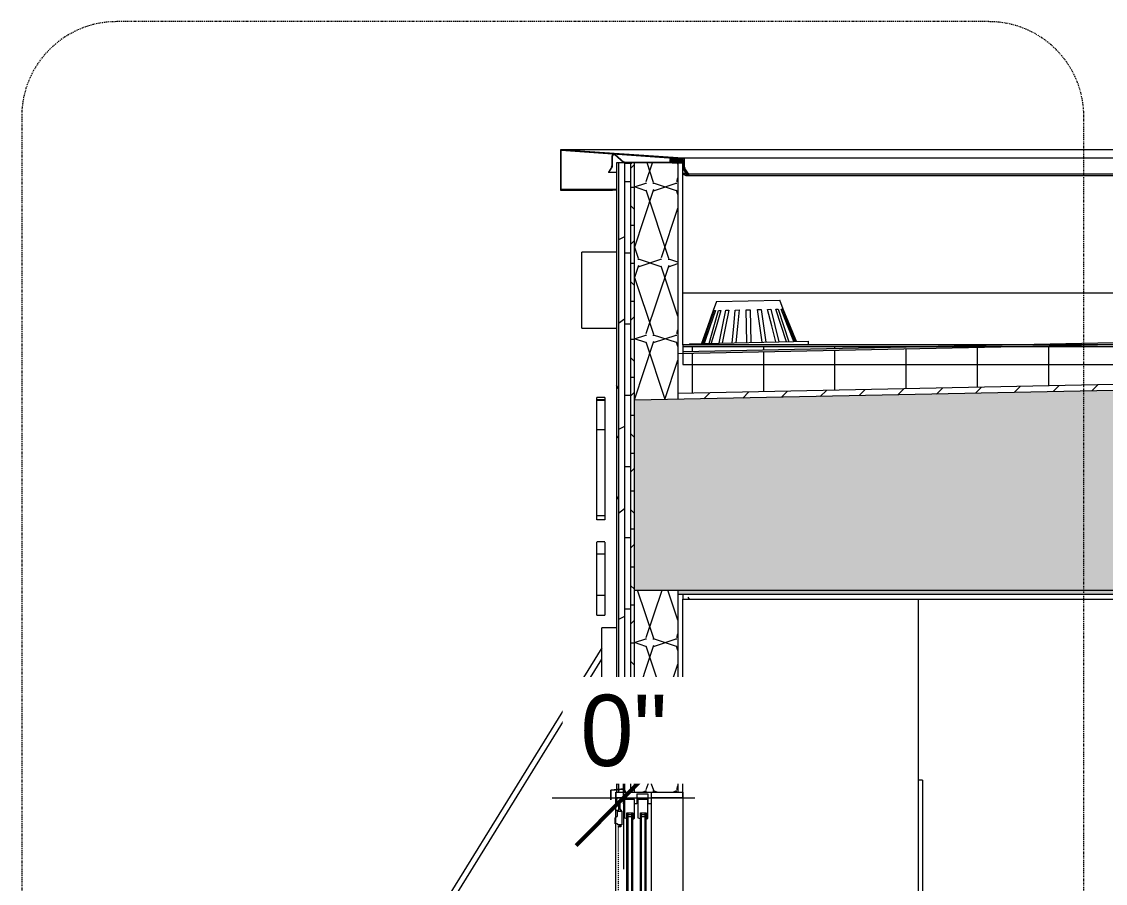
# Model space of a CAD drawing. Header units: inches. Extents: x -4168 to 1483, y -300 to 637.
# Drawn here: x -3935.4 to -3798.5, y 337 to 445.8 of the extents above; entities that cross this region are included whole.
import ezdxf

# ---------------------------------------------------------------- set-up
doc = ezdxf.new("R2010")
doc.units = ezdxf.units.IN
doc.header["$MEASUREMENT"] = 0
doc.linetypes.add('Dash', pattern=[0.25, 0.125, -0.125])
doc.linetypes.add('Dash Dot 3_16_', pattern=[0.3125, 0.1875, -0.0625, 0, -0.0625])
for name, color, linetype, lineweight in [('0-1', 7, 'Continuous', 5), ('0-2', 9, 'Continuous', 9), ('A-ANNO-DIMS', 211, 'Continuous', 9), ('A-ANNO-DIMS-96', 211, 'Continuous', 9), ('A-ANNO-SYMB-1', 150, 'Dash Dot 3_16_', 9), ('A-DETL-GENF-2', 55, 'Continuous', 9), ('A-DETL-GENF-HDLN-1', 55, 'Dash', 9), ('A-DOOR-6', 55, 'Continuous', 9), ('A-DOOR-7', 31, 'Continuous', 9), ('A-DOOR-FRAM-2', 253, 'Continuous', 9), ('A-DOOR-FRAM-4', 55, 'Continuous', 9), ('A-DOOR-FRAM-5', 31, 'Continuous', 9), ('A-GENM-1', 55, 'Continuous', 9), ('A-ROOF-1', 252, 'Continuous', 13), ('A-ROOF-2', 251, 'Continuous', 5), ('A-ROOF-3', 132, 'Continuous', 9), ('A-ROOF-4', 55, 'Continuous', 9), ('A-ROOF-PATT-1', 45, 'Continuous', 9), ('A-WALL-10', 113, 'Continuous', 9), ('A-WALL-6', 55, 'Continuous', 9), ('A-WALL-7', 251, 'Continuous', 5), ('A-WALL-9', 50, 'Continuous', 9), ('A-WALL-PATT-2', 45, 'Continuous', 9), ('I-WALL-1', 9, 'Continuous', 9), ('M-EQPM-1', 55, 'Continuous', 9), ('S-BEAM-4', 55, 'Continuous', 9)]:
    doc.layers.add(name, color=color, linetype=linetype, lineweight=lineweight)
doc.styles.add('Century Gothic', font='ufonts.com_century-gothic.ttf', dxfattribs={"height": 9})
doc.dimstyles.new('OD__1_8__Tol__', dxfattribs={"dimscale": 12, "dimtxt": 9.397514, "dimasz": 1, "dimexe": 0.75, "dimexo": 0.5, "dimgap": 0.125, "dimtad": 1, "dimdec": 3, "dimrnd": 0.125, "dimzin": 3, "dimdsep": 46, "dimlunit": 4, "dimtxsty": 'Century Gothic', "dimblk1": 'OBLIQUE', "dimblk2": 'OBLIQUE', "dimsah": 1, "dimcen": 0.09, "dimdle": 0.75, "dimazin": 0, "dimtfac": 1, "dimtdec": 4, "dimtix": 1, "dimtmove": 0, "dimatfit": 3, "dimfxl": 1, "dimtvp": 1, "dimtfill": 1, "dimfrac": 2, "dimtolj": 1, "dimtzin": 0, "dimarcsym": 2})
pattern_1 = [(216.87, (-3760.054, 170.633), (71.999914, 48.00013), [12, -108]), (206.565, (-3745.654, 163.433), (-23.99974, -23.9997), [26.833, -26.833]), (198.435, (-3745.654, 151.433), (-47.99987, -23.99952), [15.179, -60.716])]
pattern_2 = [(0, (-3769.654, 146.633), (0, 9), []), (90, (-3769.654, 146.633), (-9, 6e-16), [])]
pattern_3 = [(0, (-3769.654, 146.633), (0, 4.798), []), (315, (-3769.654, 146.633), (4.798427, 0), [6.786, -6.786]), (45, (-3769.654, 146.633), (4.798427, 0), [6.786, -6.786])]
pattern_4 = [(161.57, (-3769.174, 147.113), (-3.8399538, -1.54e-05), [0, -27.322, 3.034, 0]), (18.43, (-3770.134, 147.113), (-3.8399538, 1.54e-05), [0, -27.322, 3.034, 0]), (108.43, (-3769.174, 147.113), (1.919622, -9.6005246), [9.106, -21.25]), (71.57, (-3770.134, 147.113), (1.919622, 9.6005246), [9.106, -21.25])]

# ---------------------------------------------------------------- blocks, each defined once
blk = doc.blocks.new('SWING - SINGLE - FLUSH - SWING - 34_ x 80_ - WITH ACOUSTICAL SEAL-3983856-BUILDING SECTION - NORTH_SOUTH THRU PARKING RAMP - LOOKING WEST')
at = {"layer": 'A-DOOR-FRAM-2'}
for q in [(-3822.1, 218), (-3821.6, 136)]:
    blk.add_line((-3821.6, 218), q, dxfattribs=at)
blk = doc.blocks.new('CTR - 1st Phase - Unit Layouts_rvt-1-BUILDING SECTION - NORTH_SOUTH THRU PARKING RAMP - LOOKING WEST')
at = {"layer": 'I-WALL-1'}
blk.add_line((-3822.1, 268), (-3822.1, 372.87), dxfattribs=at)
at = {"layer": '0-2'}
blk.add_blockref('SWING - SINGLE - FLUSH - SWING - 34_ x 80_ - WITH ACOUSTICAL SEAL-3983856-BUILDING SECTION - NORTH_SOUTH THRU PARKING RAMP - LOOKING WEST', (0, 132), dxfattribs=at)
blk = doc.blocks.new('Basic Wall _ EXT - FIBER CEMENT - SMALL - ___-2145929-BUILDING SECTION - NORTH_SOUTH THRU PARKING RAMP - LOOKING WEST')
at = {"layer": 'A-WALL-6'}
for p, q in [((-2061.36, 429.66), (-3867.29, 429.66)), ((-3860.41, 429.11), (-3860.56, 429.11)), ((-3851.97, 428.37), (-3853.4, 428.37)), ((-3851.75, 428.47), (-3851.92, 428.47)), ((-2076.8, 428.6), (-3851.85, 428.6)), ((-3859.34, 428.04), (-3859.28, 428)), ((-3853.2, 428.04), (-3858.3, 428.04)), ((-3852.33, 428.23), (-3851.71, 428.23)), ((-3851.71, 428.16), (-3852.33, 428.16)), ((-3851.71, 428.08), (-3852.02, 428.08)), ((-3851.71, 428.24), (-3851.93, 428.24)), ((-3851.7, 428.27), (-3851.85, 428.27)), ((-3860.22, 426.79), (-3861.19, 426.79)), ((-3851.44, 426.64), (-3851.78, 426.64)), ((-3851.44, 426.42), (-2077.21, 426.42)), ((-3851.23, 426.59), (-3851.42, 426.59)), ((-3851.24, 426.63), (-3851.35, 426.63)), ((-2077.53, 426.57), (-3851.11, 426.57)), ((-3860.22, 424.62), (-3860.73, 424.62)), ((-3860.22, 424.54), (-3860.73, 424.54))]:
    blk.add_line(p, q, dxfattribs=at)
at = {"layer": 'A-WALL-6', "flags": 128}
for points in [[(-3860.39, 429.05), (-3860.45, 429.09), (-3860.51, 429.11), (-3860.57, 429.11), (-3860.63, 429.1), (-3860.69, 429.07), (-3860.74, 429.03), (-3860.77, 428.98), (-3860.8, 428.92), (-3860.81, 428.86)], [(-3851.63, 428.35), (-3851.63, 428.41), (-3851.66, 428.47), (-3851.69, 428.52), (-3851.73, 428.56), (-3851.79, 428.59), (-3851.85, 428.6)], [(-3860.81, 427.63), (-3860.81, 427.58), (-3860.82, 427.54), (-3860.84, 427.5)], [(-3860.78, 427.45), (-3860.75, 427.51), (-3860.73, 427.57), (-3860.73, 427.63)], [(-3859.13, 428.04), (-3859.18, 428.05), (-3859.24, 428.07), (-3859.29, 428.1)], [(-3851.77, 427.83), (-3851.78, 427.89), (-3851.81, 427.95), (-3851.85, 428.01), (-3851.9, 428.05), (-3851.96, 428.07), (-3852.02, 428.08)], [(-3851.85, 427.33), (-3851.83, 427.28), (-3851.8, 427.22)], [(-3851.74, 427.26), (-3851.76, 427.3), (-3851.77, 427.35), (-3851.77, 427.39)], [(-3851.71, 427.44), (-3851.7, 427.38), (-3851.68, 427.32), (-3851.65, 427.26)], [(-3851.59, 427.3), (-3851.61, 427.35), (-3851.62, 427.39), (-3851.63, 427.44)], [(-3851.55, 426.44), (-3851.49, 426.42), (-3851.44, 426.42)], [(-3851.39, 426.5), (-3851.43, 426.49), (-3851.44, 426.49)], [(-3851.42, 426.42), (-3851.36, 426.43), (-3851.3, 426.45)]]:
    blk.add_lwpolyline(points, dxfattribs=at)
blk = doc.blocks.new('Basic Wall _ EXT - FIBER CEMENT - LARGE - ___-2162461-BUILDING SECTION - NORTH_SOUTH THRU PARKING RAMP - LOOKING WEST')
at = {"layer": 'A-WALL-9'}
blk.add_hatch(color=256, dxfattribs=at).paths.add_polyline_path([(-3860.94, 347.5), (-3860.94, 348.72), (-3860.97, 348.72), (-3860.97, 347.5)], flags=0)
at = {"layer": 'A-WALL-10'}
for p, q in [((-3859.22, 351.44), (-3859.25, 351.44)), ((-3859.25, 351.44), (-3859.25, 348.9)), ((-3859.22, 349.5), (-3859.22, 351.44)), ((-3859.25, 348.9), (-3860.97, 348.75)), ((-3860.97, 348.75), (-3860.97, 347.5)), ((-3860.94, 348.72), (-3859.22, 348.87)), ((-3860.94, 347.5), (-3860.94, 348.72)), ((-3860.97, 347.5), (-3860.94, 347.5))]:
    blk.add_line(p, q, dxfattribs=at)
at = {"layer": 'A-WALL-6'}
blk.add_line((-3859.22, 348.87), (-3859.22, 349.5), dxfattribs=at)
blk = doc.blocks.new('Basic Wall _ EXT - FIBER CEMENT - SMALL - ___-2145935-BUILDING SECTION - NORTH_SOUTH THRU PARKING RAMP - LOOKING WEST')
at = {"layer": 'A-WALL-9'}
h = blk.add_hatch(color=256, dxfattribs=at)
h.paths.add_polyline_path([(-3860.73, 424.54), (-3860.73, 424.62), (-3867.21, 424.62), (-3867.21, 429.58), (-3851.79, 428.49), (-3851.75, 428.47), (-3851.71, 428.23), (-3851.71, 427.44), (-3851.63, 427.44), (-3851.67, 428.47), (-3851.75, 428.55), (-3851.85, 428.6), (-3867.29, 429.66), (-3867.29, 424.54), (-3862.56, 424.54)], flags=0)
h.paths.add_polyline_path([(-3851.42, 426.42), (-3851.19, 426.53), (-3851.13, 426.59), (-3851.62, 427.28), (-3851.65, 427.26), (-3851.23, 426.59), (-3851.42, 426.43)], flags=0)
h.paths.add_polyline_path([(-3851.42, 426.42), (-3851.59, 426.55), (-3851.78, 426.64), (-3851.78, 426.56), (-3851.43, 426.42)], flags=0)
h.paths.add_polyline_path([(-3851.42, 426.59), (-3851.36, 426.64), (-3851.77, 427.24), (-3851.78, 427.19), (-3851.42, 426.6)], flags=0)
h.paths.add_polyline_path([(-3861.19, 426.79), (-3860.78, 427.45), (-3860.84, 427.5), (-3861.25, 426.84)], flags=0)
h.paths.add_polyline_path([(-3851.85, 427.39), (-3851.77, 427.39), (-3851.81, 427.91), (-3851.9, 428.03), (-3852.02, 428.08), (-3853.2, 428.04), (-3853.2, 428), (-3851.85, 427.96), (-3851.85, 427.39)], flags=0)
h.paths.add_polyline_path([(-3860.73, 427.63), (-3860.7, 428.9), (-3860.61, 429.01), (-3860.39, 428.95), (-3859.32, 428.07), (-3859.29, 428.1), (-3860.45, 429.06), (-3860.68, 429.06), (-3860.81, 428.86), (-3860.78, 427.63), (-3860.73, 427.63)], flags=0)
h.paths.add_polyline_path([(-3859.23, 428), (-3859.24, 428.05), (-3859.28, 428.01), (-3859.24, 428)], flags=0)
h.paths.add_polyline_path([(-3853.4, 428.16), (-3852.33, 428.16), (-3852.33, 428.23), (-3853.4, 428.23), (-3853.4, 428.37), (-3851.97, 428.37), (-3851.92, 428.25), (-3851.85, 428.27), (-3851.92, 428.47), (-3853.48, 428.44), (-3853.48, 428.16)], flags=0)
at = {"layer": 'A-WALL-10'}
for p, q in [((-3851.85, 428.6), (-3867.29, 429.66)), ((-3867.29, 429.66), (-3867.29, 424.54)), ((-3867.21, 424.62), (-3867.21, 429.58)), ((-3867.21, 429.58), (-3851.85, 428.52)), ((-3860.81, 428.86), (-3860.81, 427.63)), ((-3860.73, 427.63), (-3860.73, 428.86)), ((-3860.44, 428.99), (-3859.34, 428.04)), ((-3859.29, 428.1), (-3860.39, 429.05)), ((-3851.92, 428.47), (-3853.48, 428.44)), ((-3853.48, 428.44), (-3853.48, 428.16)), ((-3853.4, 428.37), (-3851.97, 428.39)), ((-3853.4, 428.23), (-3853.4, 428.37)), ((-3851.97, 428.39), (-3851.93, 428.24)), ((-3851.85, 428.27), (-3851.92, 428.47)), ((-3851.71, 428.35), (-3851.71, 427.44)), ((-3851.63, 427.44), (-3851.63, 428.35)), ((-3860.84, 427.5), (-3861.25, 426.84)), ((-3861.19, 426.79), (-3860.78, 427.45)), ((-3858.3, 428.04), (-3859.13, 428.04)), ((-3859.13, 427.96), (-3858.3, 427.96)), ((-3858.3, 427.96), (-3858.3, 428.04)), ((-3853.48, 428.16), (-3852.33, 428.16)), ((-3852.33, 428.23), (-3853.4, 428.23)), ((-3852.02, 428.08), (-3853.2, 428.08)), ((-3853.2, 428.08), (-3853.2, 428)), ((-3852.33, 428.16), (-3852.33, 428.23)), ((-3851.93, 428.24), (-3851.85, 428.27)), ((-3851.8, 427.22), (-3851.42, 426.59)), ((-3851.77, 427.39), (-3851.77, 427.83)), ((-3851.35, 426.63), (-3851.74, 427.26)), ((-3851.65, 427.26), (-3851.22, 426.6)), ((-3851.11, 426.57), (-3851.59, 427.3)), ((-3861.25, 426.84), (-3861.19, 426.79)), ((-3851.78, 426.64), (-3851.82, 426.57)), ((-3851.82, 426.57), (-3851.55, 426.44)), ((-3851.51, 426.51), (-3851.78, 426.64)), ((-3851.42, 426.59), (-3851.35, 426.63)), ((-3851.22, 426.6), (-3851.35, 426.52)), ((-3851.3, 426.45), (-3851.11, 426.57)), ((-3867.29, 424.54), (-3860.73, 424.54)), ((-3860.73, 424.62), (-3867.21, 424.62)), ((-3860.73, 424.54), (-3860.73, 424.62))]:
    blk.add_line(p, q, dxfattribs=at)
for centre, radius, start, end in [((-3860.56, 428.86), 0.25, 49.2771, 180), ((-3860.56, 428.86), 0.171, 49.2771, 180), ((-3851.88, 428.35), 0.25, 0, 83.0705), ((-3851.88, 428.35), 0.171, 0, 82.4457), ((-3861.06, 427.63), 0.25, 328.2381, 0), ((-3861.06, 427.63), 0.329, 328.2381, 0), ((-3859.13, 428.29), 0.329, 229.2771, 270), ((-3859.13, 428.29), 0.25, 229.2771, 270), ((-3852.02, 427.83), 0.25, 0, 90), ((-3852.02, 427.83), 0.171, 0, 90), ((-3851.52, 427.39), 0.329, 180, 211.4324), ((-3851.52, 427.39), 0.25, 180, 211.4324), ((-3851.38, 427.44), 0.329, 180, 212.826), ((-3851.38, 427.44), 0.25, 180, 212.826), ((-3851.44, 426.67), 0.25, 244.1745, 302.0105), ((-3851.44, 426.67), 0.171, 244.1745, 302.0105)]:
    blk.add_arc(centre, radius, start, end, dxfattribs=at)
at = {"layer": 'A-WALL-6'}
for p, q in [((-3853.2, 428), (-3852.47, 428)), ((-3852.47, 428), (-3852.02, 428)), ((-3851.85, 427.83), (-3851.85, 427.39))]:
    blk.add_line(p, q, dxfattribs=at)
blk = doc.blocks.new('Door-Sliding-Marvin-2_Panel_Patio_Door-Essential - MARVIN ESSENTIAL SLIDING - 6_-0_X6_-10_ - 3RD FLOOR-3344871-BUILDING SECTION - NORTH_SOUTH THRU PARKING RAMP - LOOKING WEST')
at = {"layer": 'A-DETL-GENF-2'}
for p, q in [((-3859.22, 350), (-3859.27, 350)), ((-3859.27, 348.5), (-3859.27, 350)), ((-3859.22, 348.65), (-3859.22, 350)), ((-3860.31, 347.32), (-3860.22, 347.75)), ((-3860.26, 347.75), (-3860.26, 348.5)), ((-3860.26, 348.5), (-3855.85, 348.5)), ((-3860.16, 347.75), (-3860.26, 347.33)), ((-3859.35, 347.75), (-3860.26, 347.75)), ((-3859.35, 347), (-3859.35, 347.75)), ((-3859.22, 348.65), (-3859.11, 348.65)), ((-3859.11, 348.5), (-3859.11, 348.65)), ((-3857.66, 348.25), (-3856.29, 348.25)), ((-3857.66, 348.25), (-3857.66, 347)), ((-3856.29, 348.25), (-3856.29, 347.14)), ((-3855.85, 348.5), (-3855.85, 347)), ((-3860.31, 346.18), (-3860.31, 347.32)), ((-3860.26, 347.33), (-3859.97, 347.33)), ((-3859.97, 347.33), (-3859.97, 346.18)), ((-3859.97, 347.01), (-3859.84, 347.01)), ((-3859.97, 346.52), (-3859.84, 346.52)), ((-3859.79, 347.4), (-3859.91, 347.4)), ((-3859.91, 347.4), (-3859.91, 347.01)), ((-3859.84, 347.01), (-3859.84, 346.37)), ((-3859.84, 346.37), (-3859.61, 346.09)), ((-3859.79, 346.39), (-3859.79, 347.4)), ((-3859.57, 346.1), (-3859.79, 346.39)), ((-3859.22, 347), (-3859.35, 347)), ((-3859.22, 347.56), (-3859.22, 345.24)), ((-3857.97, 347.56), (-3859.22, 347.56)), ((-3857.97, 345.19), (-3857.97, 347.56)), ((-3857.66, 347), (-3857.97, 347)), ((-3857.54, 347.56), (-3857.54, 345.24)), ((-3856.29, 347.56), (-3857.54, 347.56)), ((-3856.29, 345.19), (-3856.29, 347.56)), ((-3856.29, 347.14), (-3856.14, 347)), ((-3855.85, 347), (-3856.14, 347)), ((-3860.4, 345.25), (-3860.09, 345.51)), ((-3860.4, 344.49), (-3860.4, 345.25)), ((-3859.97, 346.18), (-3860.31, 346.18)), ((-3860.09, 346.09), (-3859.61, 346.09)), ((-3860.09, 345.51), (-3860.09, 346.09)), ((-3859.57, 346.1), (-3859.57, 344.34)), ((-3859.22, 345.24), (-3858.91, 345.16)), ((-3858.91, 345.16), (-3858.91, 345.87)), ((-3858.91, 345.87), (-3858.16, 345.87)), ((-3858.91, 269.99), (-3858.91, 345.76)), ((-3858.76, 345.76), (-3858.91, 345.76)), ((-3858.76, 269.99), (-3858.76, 345.76)), ((-3858.76, 345.65), (-3858.31, 345.65)), ((-3858.76, 345.39), (-3858.31, 345.39)), ((-3858.31, 269.99), (-3858.31, 345.76)), ((-3858.31, 345.76), (-3858.16, 345.76)), ((-3858.16, 345.87), (-3858.16, 345.12)), ((-3858.16, 269.99), (-3858.16, 345.76)), ((-3858.16, 345.12), (-3858.04, 345.12)), ((-3858.04, 345.12), (-3857.97, 345.19)), ((-3857.54, 345.24), (-3857.22, 345.16)), ((-3857.22, 345.87), (-3856.47, 345.87)), ((-3857.22, 345.16), (-3857.22, 345.87)), ((-3857.22, 269.99), (-3857.22, 345.76)), ((-3857.07, 345.76), (-3857.22, 345.76)), ((-3857.07, 269.99), (-3857.07, 345.76)), ((-3857.07, 345.65), (-3856.62, 345.65)), ((-3857.07, 345.39), (-3856.62, 345.39)), ((-3856.62, 269.99), (-3856.62, 345.76)), ((-3856.62, 345.76), (-3856.47, 345.76)), ((-3856.47, 345.87), (-3856.47, 345.12)), ((-3856.47, 269.99), (-3856.47, 345.76)), ((-3856.47, 345.12), (-3856.35, 345.12)), ((-3856.35, 345.12), (-3856.29, 345.19)), ((-3860.09, 344.49), (-3860.4, 344.49)), ((-3860.09, 344.49), (-3860.09, 344.34)), ((-3859.73, 344.34), (-3860.09, 344.34)), ((-3859.87, 344.2), (-3859.97, 344.2)), ((-3859.97, 344.09), (-3859.97, 344.2)), ((-3859.69, 344.09), (-3859.97, 344.09)), ((-3859.87, 344.2), (-3859.87, 344.13)), ((-3859.87, 344.13), (-3859.73, 344.13)), ((-3859.73, 344.13), (-3859.73, 344.34)), ((-3859.69, 344.34), (-3859.69, 344.09)), ((-3859.57, 344.34), (-3859.69, 344.34)), ((-3859.97, 269.63), (-3859.97, 269.52)), ((-3859.69, 269.63), (-3859.97, 269.63)), ((-3859.69, 269.39), (-3859.69, 269.63)), ((-3859.22, 270.51), (-3858.91, 270.59)), ((-3859.22, 267.21), (-3859.22, 270.51)), ((-3858.91, 270.59), (-3858.91, 269.87)), ((-3858.76, 269.99), (-3858.91, 269.99)), ((-3858.91, 269.87), (-3858.16, 269.87)), ((-3858.76, 270.36), (-3858.31, 270.36)), ((-3858.76, 270.1), (-3858.31, 270.1)), ((-3858.31, 269.99), (-3858.16, 269.99)), ((-3858.16, 269.87), (-3858.16, 270.62)), ((-3858.16, 270.62), (-3858.04, 270.62)), ((-3858.04, 270.62), (-3857.97, 270.56)), ((-3857.97, 270.56), (-3857.97, 267.25)), ((-3857.54, 270.51), (-3857.22, 270.59)), ((-3857.54, 268.37), (-3857.54, 270.51)), ((-3857.22, 270.59), (-3857.22, 269.87)), ((-3857.07, 269.99), (-3857.22, 269.99)), ((-3857.22, 269.87), (-3856.47, 269.87)), ((-3857.07, 270.36), (-3856.62, 270.36)), ((-3857.07, 270.1), (-3856.62, 270.1)), ((-3856.62, 269.99), (-3856.47, 269.99)), ((-3856.47, 269.87), (-3856.47, 270.62)), ((-3856.47, 270.62), (-3856.35, 270.62)), ((-3856.35, 270.62), (-3856.29, 270.56)), ((-3856.29, 270.56), (-3856.29, 268.37)), ((-3860.09, 269.23), (-3860.4, 269.23)), ((-3860.4, 269.23), (-3860.4, 268.48)), ((-3860.4, 268.48), (-3860.09, 268.22)), ((-3859.73, 269.39), (-3860.09, 269.39)), ((-3860.09, 269.23), (-3860.09, 269.39)), ((-3859.87, 269.52), (-3859.97, 269.52)), ((-3859.87, 269.52), (-3859.87, 269.59)), ((-3859.87, 269.59), (-3859.73, 269.59)), ((-3859.73, 269.59), (-3859.73, 269.39)), ((-3859.57, 269.39), (-3859.69, 269.39)), ((-3859.57, 267.64), (-3859.57, 269.39)), ((-3857.19, 268.37), (-3857.54, 268.37)), ((-3857.19, 267.7), (-3857.19, 268.37)), ((-3857.13, 268.37), (-3857.13, 267.7)), ((-3856.29, 268.37), (-3857.13, 268.37)), ((-3856.98, 268.26), (-3856.98, 267.38)), ((-3856.2, 268.26), (-3856.98, 268.26)), ((-3856.2, 268.26), (-3856.2, 268.66)), ((-3855.94, 268.66), (-3856.2, 268.66)), ((-3855.94, 268.66), (-3855.85, 268.56)), ((-3855.85, 267), (-3855.85, 268.56)), ((-3860.32, 267.17), (-3857.97, 267.25)), ((-3860.32, 267.17), (-3860.32, 267)), ((-3860.32, 267), (-3855.85, 267)), ((-3860.09, 268.22), (-3860.09, 267.64)), ((-3859.57, 267.64), (-3860.09, 267.64)), ((-3859.94, 267.18), (-3859.94, 267.64)), ((-3859.7, 267.64), (-3859.7, 267.19)), ((-3857.97, 267.34), (-3856.98, 267.38)), ((-3857.13, 267.7), (-3857.19, 267.7))]:
    blk.add_line(p, q, dxfattribs=at)
at = {"layer": 'A-DETL-GENF-HDLN-1'}
blk.add_line((-3859.97, 269.63), (-3859.97, 344.09), dxfattribs=at)
at = {"layer": 'A-DOOR-7'}
for p, q in [((-3855.82, 347.81), (-3851.85, 347.81)), ((-3851.85, 347.81), (-3851.85, 348.5))]:
    blk.add_line(p, q, dxfattribs=at)
at = {"layer": 'A-DOOR-FRAM-4'}
for p, q in [((-3860.32, 348.5), (-3855.85, 348.5)), ((-3860.32, 267), (-3860.32, 348.5)), ((-3855.85, 348.5), (-3855.85, 267)), ((-3855.82, 348.5), (-3851.85, 348.5)), ((-3851.85, 348.5), (-3851.85, 267)), ((-3851.85, 267), (-3855.82, 267))]:
    blk.add_line(p, q, dxfattribs=at)
at = {"layer": 'A-DOOR-FRAM-5'}
blk.add_line((-3855.85, 267), (-3860.32, 267), dxfattribs=at)
blk = doc.blocks.new('Family1 - SCUPPER - east_west-2920097-BUILDING SECTION - NORTH_SOUTH THRU PARKING RAMP - LOOKING WEST')
at = {"layer": 'A-GENM-1'}
for p, q in [((-3864.6, 407.12), (-3864.6, 416.73)), ((-3860.22, 416.73), (-3864.6, 416.73)), ((-3864.6, 407.12), (-3860.22, 407.12))]:
    blk.add_line(p, q, dxfattribs=at)
blk = doc.blocks.new('22142613 - Roof Drains - Type A - 15_ Strainer - 8_ Drain-2082947-BUILDING SECTION - NORTH_SOUTH THRU PARKING RAMP - LOOKING WEST')
at = {"layer": 'M-EQPM-1'}
for p, q in [((-3847.62, 410.46), (-3839.62, 410.63)), ((-3839.17, 409.52), (-3839.62, 410.63)), ((-3847.62, 410.46), (-3848.02, 409.34)), ((-3848.02, 409.34), (-3848.02, 409.34)), ((-3847.9, 409.34), (-3847.75, 409.34)), ((-3847.36, 409.35), (-3847.08, 409.36)), ((-3846.44, 409.37), (-3846.04, 409.38)), ((-3845.23, 409.4), (-3844.75, 409.41)), ((-3843.84, 409.42), (-3843.34, 409.43)), ((-3842.43, 409.45), (-3841.96, 409.46)), ((-3841.15, 409.48), (-3840.74, 409.49)), ((-3840.11, 409.5), (-3839.83, 409.51)), ((-3839.43, 409.52), (-3839.29, 409.52)), ((-3839.17, 409.52), (-3839.17, 409.52)), ((-3851.01, 405.14), (-3836.01, 405.45)), ((-3851.01, 405.14), (-3851, 405.01)), ((-3836, 405.02), (-3836.01, 405.45))]:
    blk.add_line(p, q, dxfattribs=at)
at = {"layer": 'M-EQPM-1', "flags": 128}
for points in [[(-3848.02, 409.34), (-3848.76, 407.26), (-3849.51, 405.17)], [(-3849.31, 405.18), (-3848.61, 407.26), (-3847.9, 409.34)], [(-3847.75, 409.34), (-3848.46, 407.26), (-3849.17, 405.18)], [(-3848.55, 405.19), (-3847.96, 407.27), (-3847.36, 409.35)], [(-3847.08, 409.36), (-3847.67, 407.28), (-3848.26, 405.2)], [(-3847.28, 405.22), (-3846.86, 407.3), (-3846.44, 409.37)], [(-3846.04, 409.38), (-3846.46, 407.3), (-3846.88, 405.23)], [(-3845.63, 405.25), (-3845.43, 407.33), (-3845.23, 409.4)], [(-3844.75, 409.41), (-3844.95, 407.33), (-3845.16, 405.26)], [(-3843.76, 405.29), (-3843.8, 407.36), (-3843.84, 409.42)], [(-3843.34, 409.43), (-3843.3, 407.37), (-3843.26, 405.3)], [(-3841.86, 405.33), (-3842.15, 407.39), (-3842.43, 409.45)], [(-3841.96, 409.46), (-3841.67, 407.4), (-3841.39, 405.34)], [(-3840.13, 405.37), (-3840.64, 407.42), (-3841.15, 409.48)], [(-3840.74, 409.49), (-3840.24, 407.43), (-3839.73, 405.38)], [(-3838.75, 405.4), (-3839.43, 407.45), (-3840.11, 409.5)], [(-3839.83, 409.51), (-3839.14, 407.45), (-3838.46, 405.4)], [(-3837.85, 405.41), (-3838.64, 407.46), (-3839.43, 409.52)], [(-3839.29, 409.52), (-3838.5, 407.47), (-3837.7, 405.42)], [(-3837.51, 405.42), (-3838.34, 407.47), (-3839.17, 409.52)]]:
    blk.add_lwpolyline(points, dxfattribs=at)
blk = doc.blocks.new('Logo Signage - Logo Signage-2965665-BUILDING SECTION - NORTH_SOUTH THRU PARKING RAMP - LOOKING WEST')
at = {"layer": 'A-WALL-6'}
for p, q in [((-3861.72, 398.34), (-3862.72, 398.34)), ((-3861.72, 398.04), (-3862.72, 398.04)), ((-3861.72, 398.04), (-3862.72, 398.04)), ((-3862.72, 394.3), (-3862.72, 398.03)), ((-3862.72, 398.03), (-3861.72, 398.03)), ((-3861.72, 398.03), (-3861.72, 394.3)), ((-3862.72, 384.49), (-3862.72, 394.3)), ((-3862.72, 394.3), (-3861.72, 394.3)), ((-3861.72, 394.3), (-3861.72, 384.49)), ((-3862.72, 383.43), (-3862.72, 384.49)), ((-3862.72, 382.91), (-3862.72, 383.43)), ((-3862.72, 383.43), (-3861.72, 383.43)), ((-3861.72, 384.49), (-3861.72, 383.43)), ((-3861.72, 383.43), (-3861.72, 382.91)), ((-3861.72, 382.91), (-3862.72, 382.91)), ((-3861.72, 380.1), (-3862.72, 380.1)), ((-3861.72, 378.55), (-3862.72, 378.55)), ((-3862.72, 373.38), (-3861.72, 373.38)), ((-3862.72, 370.86), (-3861.72, 370.86))]:
    blk.add_line(p, q, dxfattribs=at)
for points in [[(-3862.72, 398.03), (-3862.72, 398.24), (-3862.72, 398.34), (-3862.72, 398.34)], [(-3861.72, 398.34), (-3861.72, 398.34), (-3861.72, 398.24), (-3861.72, 398.03)], [(-3862.72, 378.56), (-3862.72, 379.46), (-3862.72, 380.22), (-3862.72, 380.08)], [(-3861.72, 380.08), (-3861.72, 380.22), (-3861.72, 379.46), (-3861.72, 378.56)], [(-3862.72, 373.38), (-3862.72, 373.43), (-3862.72, 374.77), (-3862.72, 378.55)], [(-3861.72, 378.55), (-3861.72, 374.77), (-3861.72, 373.43), (-3861.72, 373.38)], [(-3862.72, 370.86), (-3862.72, 370.88), (-3862.72, 371.54), (-3862.72, 373.34)], [(-3861.72, 373.34), (-3861.72, 371.54), (-3861.72, 370.88), (-3861.72, 370.86)]]:
    blk.add_open_spline(points, degree=3, dxfattribs=at)
blk = doc.blocks.new('Walls 6 - Walls 1-3280336-BUILDING SECTION - NORTH_SOUTH THRU PARKING RAMP - LOOKING WEST')
at = {"layer": 'S-BEAM-4'}
for p, q in [((-3860.22, 369.25), (-3862.1, 369.25)), ((-3862.1, 366), (-3862.1, 369.25)), ((-3862.1, 366.71), (-3897.75, 309)), ((-3862.1, 362.75), (-3862.1, 366)), ((-3896.86, 309), (-3862.1, 365.28)), ((-3862.1, 362.75), (-3860.22, 362.75)), ((-3898.11, 308.4), (-3899.13, 306.75)), ((-3898.25, 306.75), (-3897.23, 308.4)), ((-3899.72, 305.8), (-3901.61, 302.75)), ((-3900.72, 302.75), (-3898.84, 305.8)), ((-3902.19, 301.8), (-3904.08, 298.75)), ((-3903.19, 298.75), (-3901.31, 301.8)), ((-3904.66, 297.8), (-3906.55, 294.75)), ((-3905.66, 294.75), (-3903.78, 297.8)), ((-3907.13, 293.8), (-3909.02, 290.75)), ((-3908.14, 290.75), (-3906.25, 293.8)), ((-3909.6, 289.8), (-3911.49, 286.75)), ((-3910.61, 286.75), (-3908.72, 289.8)), ((-3912.07, 285.8), (-3913.96, 282.75)), ((-3913.08, 282.75), (-3911.19, 285.8)), ((-3914.54, 281.8), (-3916.43, 278.75)), ((-3915.55, 278.75), (-3913.66, 281.8)), ((-3917.01, 277.8), (-3918.9, 274.75)), ((-3918.02, 274.75), (-3916.13, 277.8)), ((-3919.48, 273.8), (-3921.37, 270.75)), ((-3920.49, 270.75), (-3918.6, 273.8)), ((-3921.95, 269.8), (-3923.18, 267.82)), ((-3922.8, 267), (-3921.07, 269.8))]:
    blk.add_line(p, q, dxfattribs=at)
blk = doc.blocks.new('DIMBLOCK1-BUILDING SECTION - NORTH_SOUTH THRU PARKING RAMP - LOOKING WEST')
at = {"layer": 'A-ANNO-DIMS-96', "lineweight": 50}
for q in [(-3853.35, 353.75), (-3853.35, 353.75), (-3865.35, 341.75), (-3865.35, 341.75)]:
    blk.add_line((-3859.35, 347.75), q, dxfattribs=at)
at = {"layer": 'A-ANNO-DIMS-96'}
for p, q in [((-3859.35, 350.24), (-3859.35, 338.75)), ((-3859.35, 347.75), (-3859.35, 350.24)), ((-3859.35, 350.24), (-3859.35, 338.75)), ((-3859.35, 347.75), (-3859.35, 350.24)), ((-3868.35, 347.75), (-3850.35, 347.75))]:
    blk.add_line(p, q, dxfattribs=at)
at = {"layer": 'A-ANNO-DIMS-96', "color": 0, "insert": (-3864.79, 360.79), "char_height": 9, "width": 13.067, "attachment_point": 1, "line_spacing_factor": 0.984502, "style": 'Century Gothic', "bg_fill": 3, "box_fill_scale": 1.25, "bg_fill_color": 256, "bg_fill_true_color": 13158600, "bg_fill_transparency": 0}
blk.add_mtext('0"', dxfattribs=at)
blk = doc.blocks.new('_Oblique')
at = {"color": 0, "linetype": 'ByBlock', "lineweight": -2}
blk.add_line((-0.5, -0.5), (0.5, 0.5), dxfattribs=at)

msp = doc.modelspace()

# ---------------------------------------------------------------- hatches: boundary and pattern name
at = {"layer": 'A-ROOF-1'}
for points in [[(-3851.8487, 403.876), (-3481.1737, 411.504), (-3481.1737, 411.754), (-3851.8487, 404.126)], [(-3841.613, 404.7655), (-3820.7723, 404.7655), (-3808.621, 405.0156), (-3851.8487, 405.0156), (-3851.8487, 404.7655), (-3845.8028, 404.7655)]]:
    msp.add_hatch(color=256, dxfattribs=at).paths.add_polyline_path(points, flags=0)
at = {"layer": 'A-ROOF-2'}
msp.add_hatch(color=256, dxfattribs=at).paths.add_polyline_path([(-3643.1737, 373.5), (-3486.6737, 373.5), (-3486.6737, 374), (-3852.4737, 374), (-3852.4737, 373.5), (-3666.4313, 373.5)], flags=0)
at = {"layer": 'A-ROOF-PATT-1'}
h = msp.add_hatch(dxfattribs=at)
h.set_pattern_fill('FP_8', color=256, style=0, pattern_type=2)
h.set_pattern_definition(pattern_2)
h.paths.add_polyline_path([(-3852.4737, 398.8621), (-3481.1737, 406.5029), (-3481.1737, 411.504), (-3852.4737, 403.8631), (-3852.4737, 401.3328)], flags=0)
h = msp.add_hatch(dxfattribs=at)
h.set_pattern_fill('FP_1', color=256, style=0, pattern_type=2)
h.set_pattern_definition(pattern_4)
h.paths.add_polyline_path([(-3602.7946, 374), (-3481.1737, 374), (-3481.1737, 405.7528), (-3857.9737, 397.9987), (-3857.9737, 374), (-3669.8314, 374)], flags=0)
h.paths.add_polyline_path([(-3407.6737, 397), (-3407.6737, 407.2653), (-3408.6737, 407.2447), (-3408.6737, 397), (-3408.3656, 397)], flags=0)
h = msp.add_hatch(dxfattribs=at)
h.set_pattern_fill('FP_4', color=256, style=0, pattern_type=2)
h.set_pattern_definition(pattern_3)
h.paths.add_polyline_path([(-3852.4737, 398.1119), (-3481.1737, 405.7528), (-3481.1737, 406.5029), (-3852.4737, 398.8621)], flags=0)
h = msp.add_hatch(dxfattribs=at)
h.set_pattern_fill('FP_8', color=256, style=0, pattern_type=2)
h.set_pattern_definition(pattern_2)
h.paths.add_polyline_path([(-3851.8487, 404.126), (-3820.7723, 404.7655), (-3851.8487, 404.7655)], flags=0)
h = msp.add_hatch(dxfattribs=at)
h.set_pattern_fill('FP_5', color=256, style=0, pattern_type=2)
h.set_pattern_definition([(0, (-3769.654, 146.633), (30.72, 7.68), [1.267, -21.773, 1.267, -21.773, -122.88]), (0, (-3769.654, 146.633), (30.72, 7.68), [-46.08, 1.267, -44.813, 1.267, -21.773, -53.76]), (0, (-3769.654, 146.633), (30.72, 7.68), [-115.2, 1.267, -14.093, 1.267, -37.133]), (120, (-3758.134, 150.473), (-22.01108, 22.7643), [1.267, -21.773, 1.267, -21.773, -122.88]), (120, (-3758.134, 150.473), (-22.01108, 22.7643), [-46.08, 1.267, -44.813, 1.267, -21.773, -53.76]), (120, (-3758.134, 150.473), (-22.01108, 22.7643), [-115.2, 1.267, -14.093, 1.267, -37.133]), (240, (-3754.294, 165.833), (-8.70892, -30.4443), [1.267, -21.773, 1.267, -21.773, -122.88]), (240, (-3754.294, 165.833), (-8.70892, -30.4443), [-46.08, 1.267, -44.813, 1.267, -21.773, -53.76]), (240, (-3754.294, 165.833), (-8.70892, -30.4443), [-115.2, 1.267, -14.093, 1.267, -37.133])])
h.paths.add_polyline_path([(-3501.6737, 372.875), (-3486.6737, 372.875), (-3486.6737, 373.5), (-3851.8487, 373.5), (-3851.8487, 372.875), (-3501.9325, 372.875)], flags=0)
at = {"layer": 'A-WALL-7'}
h = msp.add_hatch(color=256, dxfattribs=at)
h.paths.add_polyline_path([(-3860.2237, 109.25), (-3859.9737, 109.25), (-3859.9737, 149.5), (-3860.2237, 149.5), (-3860.2237, 110)], flags=0)
h.paths.add_polyline_path([(-3860.2237, 227), (-3859.9737, 227), (-3859.9737, 262.024), (-3860.2237, 262.024), (-3860.2237, 227.8566)], flags=0)
h.paths.add_polyline_path([(-3859.9737, 262.2426), (-3859.9737, 265.7574), (-3860.2237, 265.7574), (-3860.194, 262.2426)], flags=0)
h.paths.add_polyline_path([(-3859.9737, 348.5), (-3859.9737, 348.8072), (-3860.2237, 348.7853), (-3860.2237, 348.5)], flags=0)
h.paths.add_polyline_path([(-3860.2237, 348.8167), (-3859.9737, 348.8728), (-3859.9737, 349.5), (-3860.2237, 349.5), (-3860.2237, 348.8728)], flags=0)
at = {"layer": 'A-WALL-PATT-2'}
h = msp.add_hatch(dxfattribs=at)
h.set_pattern_fill('FP_3', color=256, style=0, pattern_type=2)
h.set_pattern_definition([(0, (-3769.654, 146.633), (15.36, 3.84), [1.267, -10.253, 1.267, -10.253, -61.44]), (0, (-3769.654, 146.633), (15.36, 3.84), [-23.04, 1.267, -21.773, 1.267, -10.253, -26.88]), (0, (-3769.654, 146.633), (15.36, 3.84), [-57.6, 1.267, -6.413, 1.267, -17.933]), (120, (-3763.894, 148.553), (-11.00554, 11.38215), [1.267, -10.253, 1.267, -10.253, -61.44]), (120, (-3763.894, 148.553), (-11.00554, 11.38215), [-23.04, 1.267, -21.773, 1.267, -10.253, -26.88]), (120, (-3763.894, 148.553), (-11.00554, 11.38215), [-57.6, 1.267, -6.413, 1.267, -17.933]), (240, (-3761.974, 156.233), (-4.35446, -15.22215), [1.267, -10.253, 1.267, -10.253, -61.44]), (240, (-3761.974, 156.233), (-4.35446, -15.22215), [-23.04, 1.267, -21.773, 1.267, -10.253, -26.88]), (240, (-3761.974, 156.233), (-4.35446, -15.22215), [-57.6, 1.267, -6.413, 1.267, -17.933])])
h.paths.add_polyline_path([(-3860.2237, 349.5), (-3859.9737, 349.5), (-3859.9737, 428), (-3860.2237, 428), (-3860.2237, 359.4593)], flags=0)
h = msp.add_hatch(dxfattribs=at)
h.set_pattern_fill('FP_7', color=256, style=0, pattern_type=2)
h.set_pattern_definition(pattern_1)
h.paths.add_polyline_path([(-3859.2237, 349.5), (-3859.2237, 428), (-3859.9737, 428), (-3859.9737, 349.5)], flags=0)
h = msp.add_hatch(dxfattribs=at)
h.set_pattern_fill('FP_8', color=256, style=0, pattern_type=2)
h.set_pattern_definition(pattern_2)
h.paths.add_polyline_path([(-3858.4737, 349.5), (-3858.4737, 428), (-3859.2237, 428), (-3859.2237, 349.5)], flags=0)
h = msp.add_hatch(dxfattribs=at)
h.set_pattern_fill('FP_4', color=256, style=0, pattern_type=2)
h.set_pattern_definition(pattern_3)
h.paths.add_polyline_path([(-3858.4737, 349.5), (-3857.9737, 349.5), (-3857.9737, 428), (-3858.4737, 428), (-3858.4737, 354.7782)], flags=0)
h = msp.add_hatch(dxfattribs=at)
h.set_pattern_fill('FP_1', color=256, style=0, pattern_type=2)
h.set_pattern_definition(pattern_4)
h.paths.add_polyline_path([(-3855.8175, 349.5), (-3852.4737, 349.5), (-3852.4737, 374), (-3857.9737, 374), (-3857.9737, 349.5), (-3855.8487, 349.5)], flags=0)
h.paths.add_polyline_path([(-3857.9737, 397.9987), (-3852.4737, 398.1119), (-3852.4737, 428), (-3857.9737, 428), (-3857.9737, 398.1119)], flags=0)
h = msp.add_hatch(dxfattribs=at)
h.set_pattern_fill('FP_7', color=256, style=0, pattern_type=2)
h.set_pattern_definition(pattern_1)
h.paths.add_polyline_path([(-3859.2237, 110), (-3859.2237, 149.5), (-3859.9737, 149.5), (-3859.9737, 110)], flags=0)
h.paths.add_polyline_path([(-3859.2237, 227), (-3859.2237, 266), (-3859.9737, 266), (-3859.9737, 227), (-3859.255, 227)], flags=0)
h.paths.add_polyline_path([(-3859.9737, 348.5), (-3859.2237, 348.5), (-3859.2237, 349.5), (-3859.9737, 349.5)], flags=0)
h = msp.add_hatch(dxfattribs=at)
h.set_pattern_fill('FP_8', color=256, style=0, pattern_type=2)
h.set_pattern_definition(pattern_2)
h.paths.add_polyline_path([(-3858.4737, 110), (-3858.4737, 149.5), (-3859.2237, 149.5), (-3859.2237, 110)], flags=0)
h.paths.add_polyline_path([(-3858.4737, 227), (-3858.4737, 267), (-3859.2237, 267), (-3859.2237, 227)], flags=0)
h.paths.add_polyline_path([(-3858.4737, 348.5), (-3858.4737, 349.5), (-3859.2237, 349.5), (-3859.2237, 348.5), (-3858.4941, 348.5)], flags=0)
h = msp.add_hatch(dxfattribs=at)
h.set_pattern_fill('FP_4', color=256, style=0, pattern_type=2)
h.set_pattern_definition(pattern_3)
h.paths.add_polyline_path([(-3857.9737, 110), (-3857.9737, 149.5), (-3858.4737, 149.5), (-3858.4737, 110)], flags=0)
h.paths.add_polyline_path([(-3858.4737, 227), (-3857.9737, 227), (-3857.9737, 267), (-3858.4737, 267), (-3858.4737, 227.8566)], flags=0)
h.paths.add_polyline_path([(-3858.4737, 348.5), (-3857.9737, 348.5), (-3857.9737, 349.5), (-3858.4737, 349.5)], flags=0)
h = msp.add_hatch(dxfattribs=at)
h.set_pattern_fill('FP_1', color=256, style=0, pattern_type=2)
h.set_pattern_definition(pattern_4)
h.paths.add_polyline_path([(-3852.4737, 110), (-3852.4737, 149.5), (-3857.9737, 149.5), (-3857.9737, 110)], flags=0)
h.paths.add_polyline_path([(-3852.4737, 227), (-3852.4737, 242), (-3857.9737, 242), (-3857.9737, 227), (-3854.1824, 227)], flags=0)
h.paths.add_polyline_path([(-3855.8175, 348.5), (-3852.4737, 348.5), (-3852.4737, 349.5), (-3857.9737, 349.5), (-3857.9737, 348.5), (-3855.8487, 348.5)], flags=0)

# ---------------------------------------------------------------- linework, layer by layer
at = {"layer": 'A-ANNO-SYMB-1'}
for p, q in [((-3813.2118, 445.8369), (-3923.3547, 445.8369)), ((-3935.3547, 433.8369), (-3935.3547, -177.5146)), ((-3801.2118, -177.5146), (-3801.2118, 433.8369))]:
    msp.add_line(p, q, dxfattribs=at)
for centre, start, end in [((-3923.3547, 433.8369), 90, 180), ((-3813.2118, 433.8369), 0, 90)]:
    msp.add_arc(centre, 12, start, end, dxfattribs=at)
at = {"layer": 'A-ROOF-3'}
for p, q in [((-3481.1737, 411.504), (-3852.4737, 403.8631)), ((-3481.1737, 411.754), (-3851.8487, 404.126)), ((-3481.1737, 406.5029), (-3852.4737, 398.8621)), ((-3481.1737, 405.7528), (-3857.9737, 397.9987)), ((-3852.4737, 403.8631), (-3852.4737, 398.1119)), ((-3776.6909, 405.0156), (-3851.8487, 405.0156)), ((-3851.8487, 405.0156), (-3851.8487, 402.513)), ((-3776.6924, 404.7655), (-3851.8487, 404.7655)), ((-3851.8487, 402.513), (-3671.8487, 402.513)), ((-3857.9737, 374), (-3481.1737, 374)), ((-3852.4737, 374), (-3852.4737, 373.5)), ((-3852.4737, 373.5), (-3481.1737, 373.5)), ((-3851.8487, 373.5), (-3851.8487, 372.875)), ((-3851.8487, 372.875), (-3481.1737, 372.875))]:
    msp.add_line(p, q, dxfattribs=at)
at = {"layer": 'A-ROOF-4'}
msp.add_line((-3851.8487, 411.5801), (-3489.6246, 411.5801), dxfattribs=at)
at = {"layer": 'A-WALL-10'}
for p, q in [((-3851.8487, 428), (-3860.2237, 428)), ((-3860.2237, 428), (-3860.2237, 348.5)), ((-3859.9737, 428), (-3859.9737, 348.5)), ((-3859.2237, 428), (-3859.2237, 348.5)), ((-3858.4737, 428), (-3858.4737, 348.5)), ((-3857.9737, 348.5), (-3857.9737, 428)), ((-3852.4737, 428), (-3852.4737, 403.8631)), ((-3851.8487, 405.0156), (-3851.8487, 428)), ((-3852.4737, 373.5), (-3852.4737, 348.5)), ((-3851.8487, 348.5), (-3851.8487, 372.875)), ((-3859.9737, 349.5), (-3860.2237, 349.5))]:
    msp.add_line(p, q, dxfattribs=at)

# ---------------------------------------------------------------- block references
at = {"layer": '0-1'}
msp.add_blockref('CTR - 1st Phase - Unit Layouts_rvt-1-BUILDING SECTION - NORTH_SOUTH THRU PARKING RAMP - LOOKING WEST', (0, 0), dxfattribs=at)
at = {"layer": 'A-DOOR-6'}
msp.add_blockref('Door-Sliding-Marvin-2_Panel_Patio_Door-Essential - MARVIN ESSENTIAL SLIDING - 6_-0_X6_-10_ - 3RD FLOOR-3344871-BUILDING SECTION - NORTH_SOUTH THRU PARKING RAMP - LOOKING WEST', (0, 0), dxfattribs=at)
at = {"layer": 'A-GENM-1'}
msp.add_blockref('Family1 - SCUPPER - east_west-2920097-BUILDING SECTION - NORTH_SOUTH THRU PARKING RAMP - LOOKING WEST', (0, 0), dxfattribs=at)
at = {"layer": 'A-WALL-6'}
for name in ['Basic Wall _ EXT - FIBER CEMENT - SMALL - ___-2145929-BUILDING SECTION - NORTH_SOUTH THRU PARKING RAMP - LOOKING WEST', 'Basic Wall _ EXT - FIBER CEMENT - SMALL - ___-2145935-BUILDING SECTION - NORTH_SOUTH THRU PARKING RAMP - LOOKING WEST', 'Logo Signage - Logo Signage-2965665-BUILDING SECTION - NORTH_SOUTH THRU PARKING RAMP - LOOKING WEST', 'Basic Wall _ EXT - FIBER CEMENT - LARGE - ___-2162461-BUILDING SECTION - NORTH_SOUTH THRU PARKING RAMP - LOOKING WEST']:
    msp.add_blockref(name, (0, 0), dxfattribs=at)
at = {"layer": 'M-EQPM-1'}
msp.add_blockref('22142613 - Roof Drains - Type A - 15_ Strainer - 8_ Drain-2082947-BUILDING SECTION - NORTH_SOUTH THRU PARKING RAMP - LOOKING WEST', (0, 0), dxfattribs=at)
at = {"layer": 'S-BEAM-4'}
msp.add_blockref('Walls 6 - Walls 1-3280336-BUILDING SECTION - NORTH_SOUTH THRU PARKING RAMP - LOOKING WEST', (0, 0), dxfattribs=at)

# ---------------------------------------------------------------- next in the draw order: dimensions: what is measured, and where the dimension line sits
at = {"layer": 'A-ANNO-DIMS'}
dim = msp.add_linear_dim(base=(-3859.3487366796, 347.7499999999), p1=(-3859.3487366796, 356.2352813742), p2=(-3859.3487366796, 356.2352813742), dimstyle='OD__1_8__Tol__', override={"dimpost": '<>', "dimfxl": 4.54747e-13}, dxfattribs=at)
dim.commit()
dim.dimension.update_dxf_attribs({"geometry": 'DIMBLOCK1-BUILDING SECTION - NORTH_SOUTH THRU PARKING RAMP - LOOKING WEST', "text_midpoint": (-3859.3487366796, 353.9763766494)})

doc.saveas('drawing.dxf')
